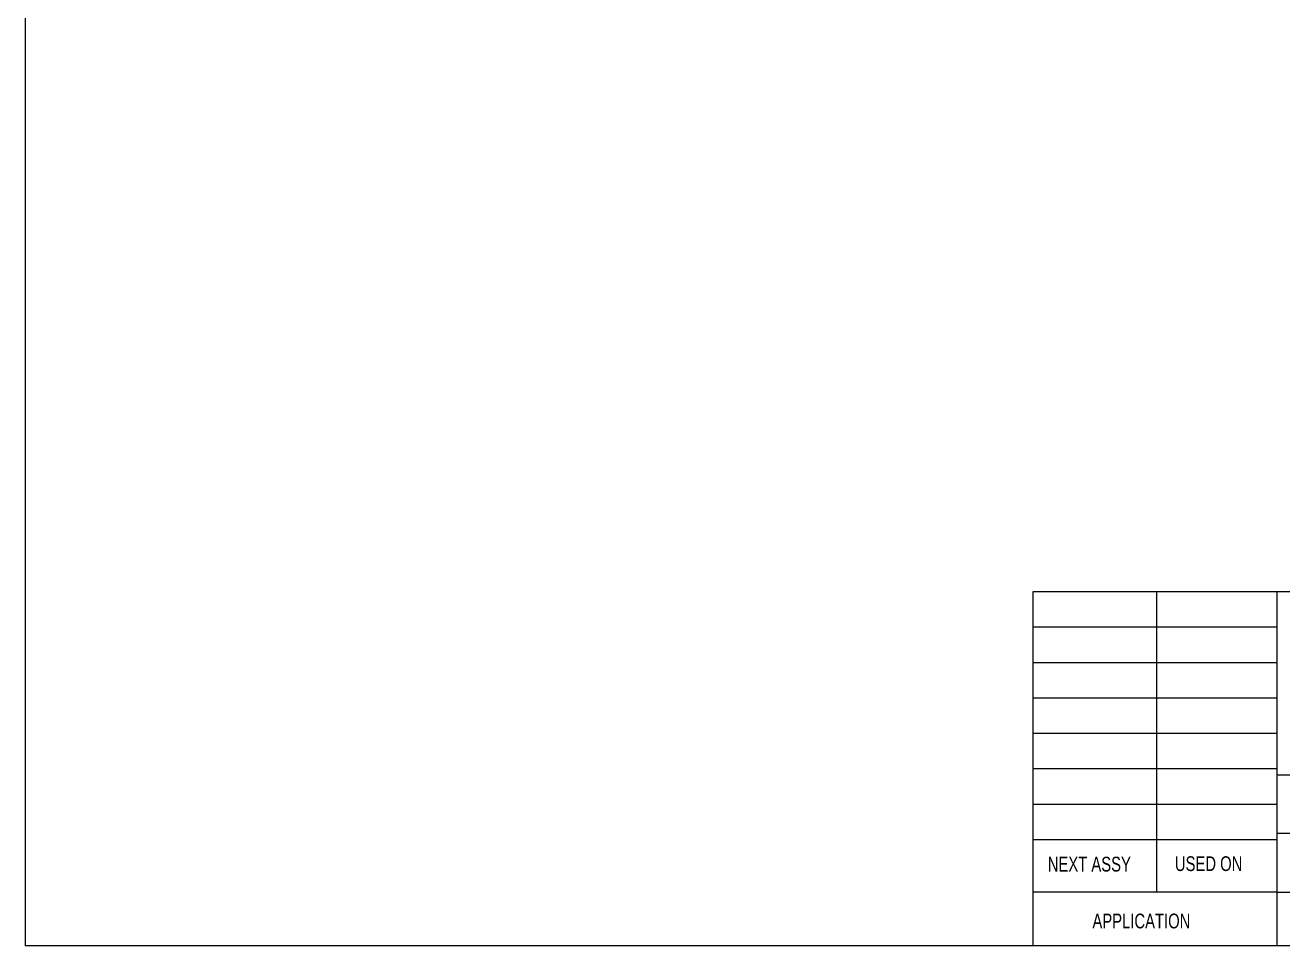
# Model space of a CAD drawing. Header units: inches. Extents: x 0.3 to 10.6, y 0.4 to 8.2.
# Drawn here: x 0.33 to 5.65, y 0.39 to 4.29 of the extents above; entities that cross this region are included whole.
import ezdxf

# ---------------------------------------------------------------- set-up
doc = ezdxf.new("R2010")
doc.units = ezdxf.units.IN
doc.header["$MEASUREMENT"] = 0
doc.styles.add('SLDTEXTSTYLE0', font='TXT', dxfattribs={"width": 0.75})

msp = doc.modelspace()

# ---------------------------------------------------------------- linework, layer by layer
at = {"color": 8, "linetype": 'Continuous', "lineweight": 0}
for p, q in [((0.3299, 8.1921), (0.3299, 0.3921)), ((4.5974, 0.3921), (4.5974, 1.8921)), ((4.5974, 1.8921), (5.6299, 1.8921)), ((5.1192, 1.8921), (5.1192, 0.6195)), ((5.6299, 0.3921), (5.6299, 1.8921)), ((5.6299, 1.8921), (10.6299, 1.8921)), ((4.5974, 1.7421), (5.6299, 1.7421)), ((4.5974, 1.5921), (5.6299, 1.5921)), ((4.5974, 1.4421), (5.6299, 1.4421)), ((4.5974, 1.2921), (5.6299, 1.2921)), ((4.5974, 1.1421), (5.6299, 1.1421)), ((6.9469, 1.1147), (5.6299, 1.1147)), ((4.5974, 0.9921), (5.6299, 0.9921)), ((5.6299, 0.8695), (6.9469, 0.8695)), ((4.5974, 0.8421), (5.6299, 0.8421)), ((5.6299, 0.6195), (4.5974, 0.6195)), ((5.6299, 0.6195), (6.9469, 0.6195)), ((10.6299, 0.3921), (0.3299, 0.3921))]:
    msp.add_line(p, q, dxfattribs=at)

# ---------------------------------------------------------------- texts
at = {"color": 8, "linetype": 'Continuous', "lineweight": 0, "char_height": 0.0625, "attachment_point": 1, "style": 'SLDTEXTSTYLE0'}
for s, insert in [('NEXT ASSY', (4.6588, 0.7691)), ('USED ON', (5.1969, 0.7712)), ('APPLICATION', (4.8479, 0.5285))]:
    msp.add_mtext(s, dxfattribs=dict(at, insert=insert))

doc.saveas('drawing.dxf')
